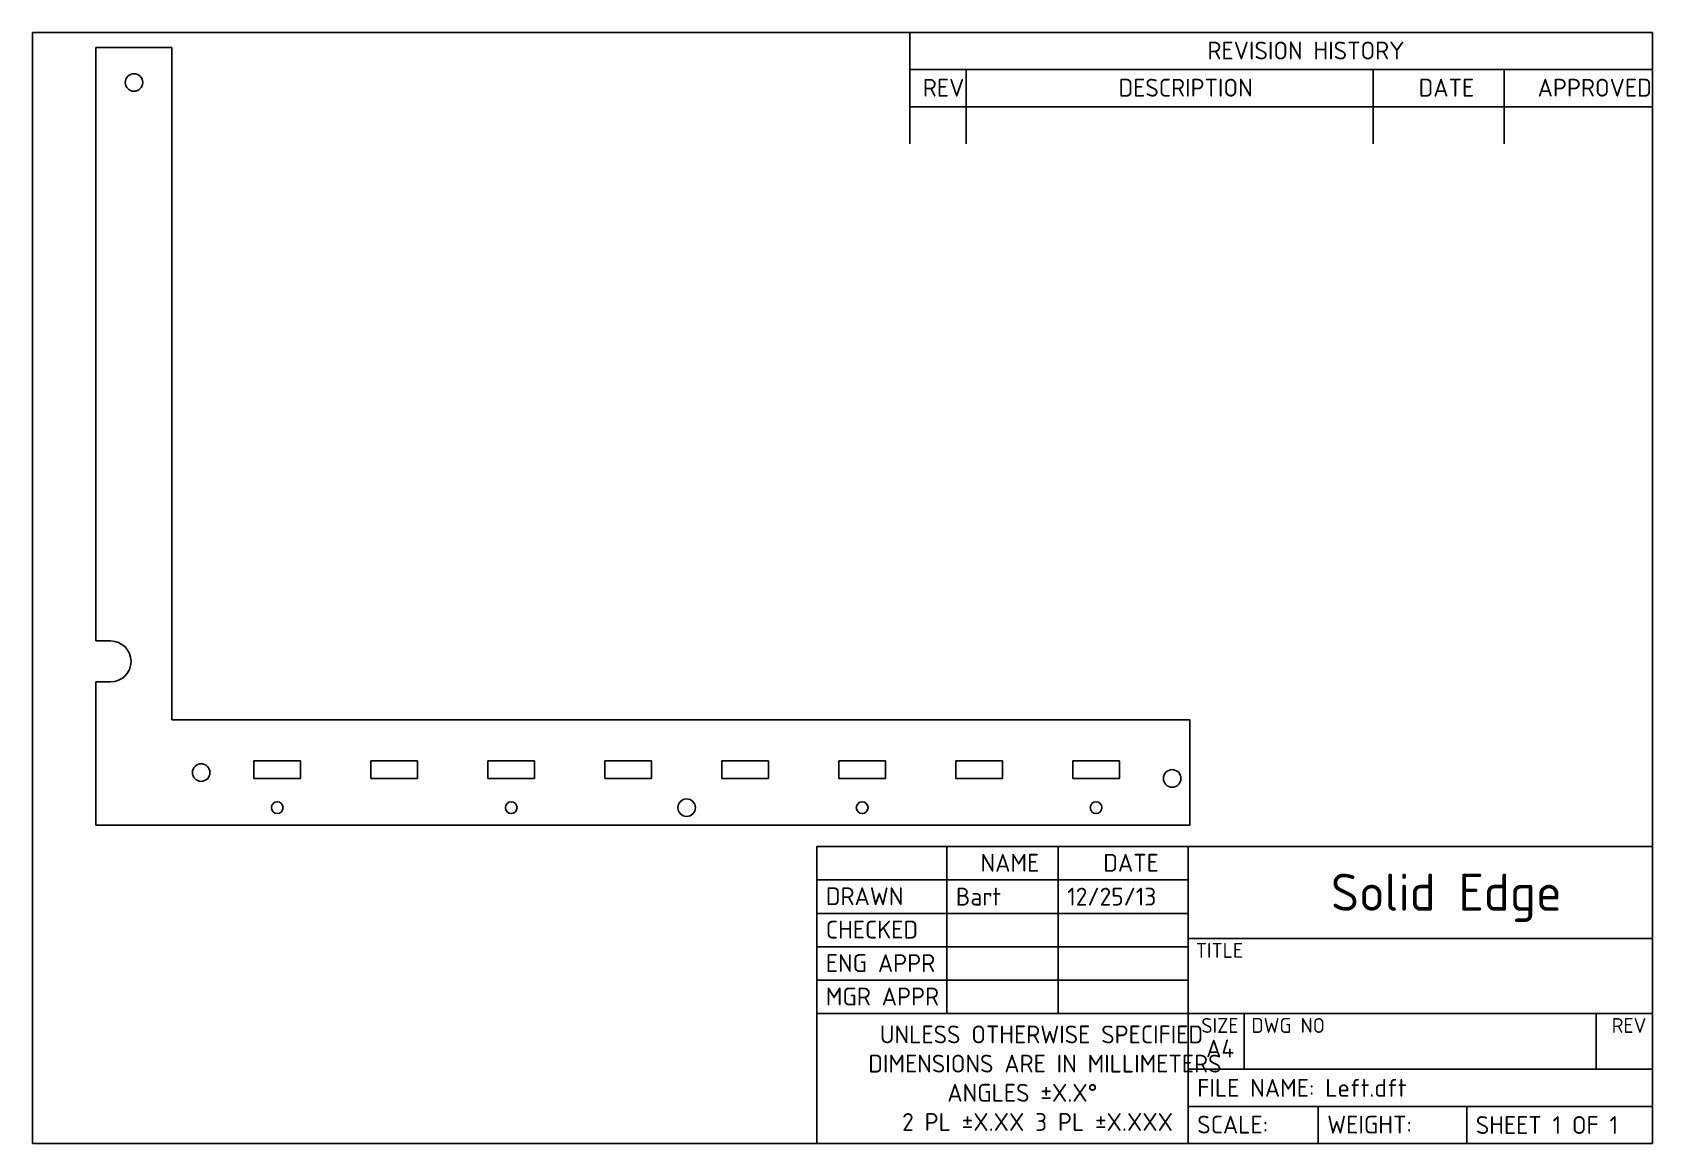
# Model space of a CAD drawing. Header units: millimetres. Extents: x 10 to 287, y 10 to 200.
import ezdxf
from ezdxf.enums import TextEntityAlignment as Align

# ---------------------------------------------------------------- set-up
doc = ezdxf.new("R2010")
doc.units = ezdxf.units.MM
doc.layers.add('Default', color=7, linetype='Continuous')
doc.layers.add('LEFT', color=7, linetype='Continuous')
doc.styles.add('SEACAD_Solid_Edge_ISO', font='seiso.ttf')
doc.styles.add('SEACAD_Solid_Edge_ISOB', font='seisobd.ttf')

# ---------------------------------------------------------------- blocks, each defined once
blk = doc.blocks.new('SE')
at = {"layer": 'LEFT', "color": 7, "linetype": 'Continuous'}
for p, q in [((20.86, 197.44), (33.86, 197.44)), ((20.86, 95.94), (20.86, 197.44)), ((33.86, 197.44), (33.86, 82.44)), ((20.86, 95.94), (23.36, 95.94)), ((20.86, 64.44), (20.86, 88.94)), ((23.36, 88.94), (20.86, 88.94)), ((33.86, 82.44), (207.86, 82.44)), ((207.86, 82.44), (207.86, 64.44)), ((47.86, 75.44), (55.86, 75.44)), ((47.86, 72.44), (47.86, 75.44)), ((55.86, 75.44), (55.86, 72.44)), ((67.86, 75.44), (75.86, 75.44)), ((67.86, 72.44), (67.86, 75.44)), ((75.86, 75.44), (75.86, 72.44)), ((95.86, 75.44), (87.86, 75.44)), ((87.86, 75.44), (87.86, 72.44)), ((95.86, 72.44), (95.86, 75.44)), ((107.86, 75.44), (115.86, 75.44)), ((107.86, 72.44), (107.86, 75.44)), ((115.86, 75.44), (115.86, 72.44)), ((127.86, 75.44), (135.86, 75.44)), ((127.86, 72.44), (127.86, 75.44)), ((135.86, 75.44), (135.86, 72.44)), ((147.86, 75.44), (155.86, 75.44)), ((147.86, 72.44), (147.86, 75.44)), ((155.86, 75.44), (155.86, 72.44)), ((167.86, 75.44), (175.86, 75.44)), ((167.86, 72.44), (167.86, 75.44)), ((175.86, 75.44), (175.86, 72.44)), ((187.86, 75.44), (195.86, 75.44)), ((187.86, 72.44), (187.86, 75.44)), ((195.86, 75.44), (195.86, 72.44)), ((55.86, 72.44), (47.86, 72.44)), ((75.86, 72.44), (67.86, 72.44)), ((87.86, 72.44), (95.86, 72.44)), ((115.86, 72.44), (107.86, 72.44)), ((135.86, 72.44), (127.86, 72.44)), ((155.86, 72.44), (147.86, 72.44)), ((175.86, 72.44), (167.86, 72.44)), ((195.86, 72.44), (187.86, 72.44)), ((207.86, 64.44), (20.86, 64.44))]:
    blk.add_line(p, q, dxfattribs=at)
for centre, radius in [((27.36, 191.44), 1.5), ((38.86, 73.44), 1.5), ((204.86, 72.44), 1.5), ((51.86, 67.44), 1), ((91.86, 67.44), 1), ((121.86, 67.44), 1.5), ((151.86, 67.44), 1), ((191.86, 67.44), 1)]:
    blk.add_circle(centre, radius, dxfattribs=at)
blk.add_arc((23.36, 92.44), 3.5, 270, 90, dxfattribs=at)
blk = doc.blocks.new('SEANNOT_GROUP')
at = {"layer": 'Default', "color": 7, "linetype": 'Continuous', "style": 'SEACAD_Solid_Edge_ISO'}
blk.add_text('Bart', height=3.048, dxfattribs=at).set_placement((167.874, 53.7515), align=Align.TOP_LEFT)
blk = doc.blocks.new('SEANNOT_GROUP1')
at = {"layer": 'Default', "color": 7, "linetype": 'Continuous', "style": 'SEACAD_Solid_Edge_ISO'}
blk.add_text('12/25/13', height=3.048, dxfattribs=at).set_placement((186.924, 53.7515), align=Align.TOP_LEFT)
blk = doc.blocks.new('SEANNOT_GROUP5')
at = {"layer": 'Default', "color": 7, "linetype": 'Continuous', "style": 'SEACAD_Solid_Edge_ISO'}
blk.add_text('FILE NAME: Left.dft', height=3.048, dxfattribs=at).set_placement((209.149, 21.049), align=Align.TOP_LEFT)
blk = doc.blocks.new('SEANNOT_GROUP6')
at = {"layer": 'Default', "color": 7, "linetype": 'Continuous', "style": 'SEACAD_Solid_Edge_ISO'}
blk.add_text('SHEET 1 OF 1', height=3.048, dxfattribs=at).set_placement((256.774, 14.699), align=Align.TOP_LEFT)

msp = doc.modelspace()

# ---------------------------------------------------------------- linework, layer by layer
at = {"layer": 'Default', "color": 7, "linetype": 'Continuous'}
for p, q in [((287, 200), (10, 200)), ((10, 200), (10, 10)), ((160, 200), (160, 180.95)), ((287, 10), (287, 200)), ((160, 193.65), (287, 193.65)), ((169.65, 193.65), (169.65, 180.95)), ((239.25, 193.65), (239.25, 180.95)), ((261.6, 193.65), (261.6, 180.95)), ((160, 187.3), (287, 187.3)), ((144.12, 10), (144.12, 60.8)), ((144.12, 60.8), (287, 60.8)), ((166.35, 32.23), (166.35, 60.8)), ((185.4, 32.23), (185.4, 60.8)), ((207.62, 10), (207.62, 60.8)), ((144.12, 55.09), (207.62, 55.09)), ((144.12, 49.37), (207.62, 49.37)), ((207.62, 45.05), (287, 45.05)), ((144.12, 43.66), (207.62, 43.66)), ((144.12, 37.94), (207.62, 37.94)), ((144.12, 32.23), (287, 32.23)), ((217.15, 22.7), (217.15, 32.1)), ((277.35, 22.7), (277.35, 32.1)), ((207.62, 22.7), (287, 22.7)), ((207.62, 16.35), (287, 16.35)), ((229.85, 10), (229.85, 16.35)), ((255.25, 10), (255.25, 16.35)), ((10, 10), (287, 10))]:
    msp.add_line(p, q, dxfattribs=at)

# ---------------------------------------------------------------- block references
at = {"layer": 'Default'}
for name in ['SE', 'SEANNOT_GROUP', 'SEANNOT_GROUP1', 'SEANNOT_GROUP5', 'SEANNOT_GROUP6']:
    msp.add_blockref(name, (0, 0), dxfattribs=at)

# ---------------------------------------------------------------- texts
at = {"layer": 'Default', "color": 7, "linetype": 'Continuous'}
for s, height, style, p in [('REVISION HISTORY', 3.048, 'SEACAD_Solid_Edge_ISO', (210.89, 198.42)), ('REV', 3.048, 'SEACAD_Solid_Edge_ISO', (162.23, 192.07)), ('DESCRIPTION', 3.048, 'SEACAD_Solid_Edge_ISO', (195.69, 192.07)), ('DATE', 3.048, 'SEACAD_Solid_Edge_ISO', (247, 192.07)), ('APPROVED', 3.048, 'SEACAD_Solid_Edge_ISO', (267.34, 192.07)), ('NAME', 3.048, 'SEACAD_Solid_Edge_ISO', (172.1, 59.54)), ('DATE', 3.048, 'SEACAD_Solid_Edge_ISO', (193.08, 59.54)), ('Solid Edge', 6.35, 'SEACAD_Solid_Edge_ISOB', (232.01, 56.15)), ('DRAWN', 3.048, 'SEACAD_Solid_Edge_ISO', (145.65, 53.82)), ('CHECKED', 3.048, 'SEACAD_Solid_Edge_ISO', (145.65, 48.11)), ('ENG APPR', 3.048, 'SEACAD_Solid_Edge_ISO', (145.65, 42.39)), ('TITLE', 2.54, 'SEACAD_Solid_Edge_ISO', (208.9, 44.3)), ('MGR APPR', 3.048, 'SEACAD_Solid_Edge_ISO', (145.65, 36.68)), ('SIZE', 2.54, 'SEACAD_Solid_Edge_ISO', (209.85, 31.47)), ('DWG NO', 2.54, 'SEACAD_Solid_Edge_ISO', (218.42, 31.47)), ('REV', 2.54, 'SEACAD_Solid_Edge_ISO', (280.01, 31.47)), ('UNLESS OTHERWISE SPECIFIED', 3.048, 'SEACAD_Solid_Edge_ISO', (154.89, 30.19)), ('A4', 3.048, 'SEACAD_Solid_Edge_ISOB', (210.66, 27.79)), ('DIMENSIONS ARE IN MILLIMETERS', 3.048, 'SEACAD_Solid_Edge_ISO', (152.91, 25.2)), ('ANGLES ±X.X°', 3.048, 'SEACAD_Solid_Edge_ISO', (166.42, 20.21)), ('2 PL ±X.XX 3 PL ±X.XXX', 3.048, 'SEACAD_Solid_Edge_ISO', (158.7, 15.22)), ('SCALE:', 3.048, 'SEACAD_Solid_Edge_ISO', (209.15, 14.77)), ('WEIGHT:', 3.048, 'SEACAD_Solid_Edge_ISO', (231.37, 14.77))]:
    msp.add_text(s, height=height, dxfattribs=dict(at, style=style)).set_placement(p, align=Align.TOP_LEFT)

doc.saveas('drawing.dxf')
